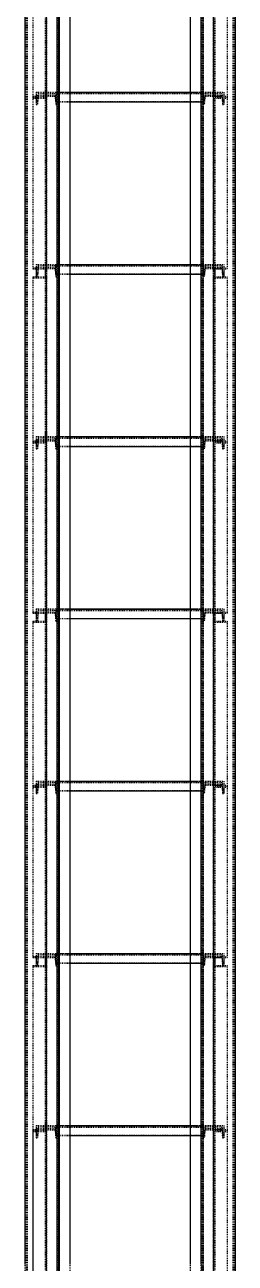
# Model space of a CAD drawing. Header units: millimetres. Extents: x 5143 to 30813, y 232 to 21408.
# Drawn here: x 26132 to 26254, y 9291 to 10010 of the extents above; entities that cross this region are included whole.
import ezdxf

# ---------------------------------------------------------------- set-up
doc = ezdxf.new("R2010")
doc.units = ezdxf.units.MM
doc.header["$LTSCALE"] = 0.25
for name, pattern in [('XKITLINE00', [0]), ('XKITLINE02', [4, 2, -2]), ('XKITLINE03', [6, 3, -1, 1, -1])]:
    doc.linetypes.add(name, pattern=pattern)

msp = doc.modelspace()

# ---------------------------------------------------------------- linework, layer by layer
at = {"color": 1, "linetype": 'XKITLINE03'}
for p, q in [((26144.38, 9173.35), (26144.38, 10821.73)), ((26241.36, 9173.35), (26241.36, 10821.73)), ((26150.38, 10820.27), (26150.38, 9180.27)), ((26235.38, 9180.27), (26235.38, 10820.27)), ((26144.38, 9967.47), (26144.38, 10062.67)), ((26241.36, 10062.67), (26241.36, 9967.47)), ((26144.38, 9868.51), (26144.38, 9967.47)), ((26150.38, 9968.73), (26150.38, 9970.4)), ((26235.36, 9970.22), (26150.38, 9970.22)), ((26235.36, 9970.4), (26235.36, 9968.74)), ((26241.36, 9967.47), (26241.36, 9868.51)), ((26150.38, 9868.75), (26150.38, 9870.41)), ((26235.36, 9870.23), (26150.38, 9870.23)), ((26235.36, 9870.41), (26235.36, 9868.75)), ((26144.38, 9767.5), (26144.38, 9862.69)), ((26241.36, 9862.69), (26241.36, 9767.5)), ((26144.38, 9668.53), (26144.38, 9767.5)), ((26150.38, 9768.76), (26150.38, 9770.42)), ((26235.36, 9770.25), (26150.38, 9770.25)), ((26235.36, 9770.42), (26235.36, 9768.76)), ((26241.36, 9767.5), (26241.36, 9668.53)), ((26150.38, 9668.77), (26150.38, 9670.44)), ((26235.36, 9670.26), (26150.38, 9670.26)), ((26235.36, 9670.44), (26235.36, 9668.77)), ((26144.38, 9567.52), (26144.38, 9662.71)), ((26241.36, 9662.71), (26241.36, 9567.52)), ((26150.38, 9568.78), (26150.38, 9570.45)), ((26235.36, 9570.27), (26150.38, 9570.27)), ((26235.36, 9570.45), (26235.36, 9568.78)), ((26144.38, 9468.55), (26144.38, 9567.52)), ((26241.36, 9567.52), (26241.36, 9468.55)), ((26150.38, 9468.79), (26150.38, 9470.46)), ((26235.36, 9470.28), (26150.38, 9470.28)), ((26235.36, 9470.46), (26235.36, 9468.79)), ((26144.38, 9367.54), (26144.38, 9462.74)), ((26241.36, 9462.74), (26241.36, 9367.54)), ((26150.38, 9368.8), (26150.38, 9370.47)), ((26235.36, 9370.29), (26150.38, 9370.29)), ((26235.36, 9370.47), (26235.36, 9368.8)), ((26144.38, 9268.57), (26144.38, 9367.54)), ((26241.36, 9367.54), (26241.36, 9268.57))]:
    msp.add_line(p, q, dxfattribs=at)
at = {"color": 3, "linetype": 'XKITLINE02'}
for p, q in [((26132.53, 10820.27), (26132.53, 9176.95)), ((26133.06, 10820.27), (26133.07, 9176.75)), ((26150.3, 10820.27), (26150.3, 9176.75)), ((26150.83, 10820.27), (26150.83, 9176.95)), ((26151.68, 10820.27), (26151.68, 9223.34)), ((26234.53, 10820.25), (26234.53, 9180)), ((26234.91, 10820.27), (26234.91, 9176.95)), ((26235.38, 10820.27), (26235.38, 9179.98)), ((26235.44, 10820.27), (26235.45, 9176.75)), ((26252.68, 10820.27), (26252.68, 9176.75)), ((26253.21, 10820.27), (26253.21, 9176.95)), ((26254.06, 10820.27), (26254.06, 9210.38)), ((26151.23, 10778.74), (26151.23, 9180)), ((26227.88, 10759.48), (26227.88, 9180.26)), ((26150.38, 10750.57), (26150.38, 9179.98)), ((26157.88, 10750.57), (26157.88, 9180.26)), ((26143.58, 10068.58), (26143.58, 9968.06)), ((26144.38, 10068.58), (26144.38, 9968.73)), ((26241.36, 10068.58), (26241.36, 9967.47)), ((26242.16, 10068.58), (26242.16, 9968.06)), ((26136.38, 10063.26), (26136.38, 9967.47)), ((26249.36, 10063.26), (26249.36, 9967.47)), ((26143.58, 9973.38), (26144.38, 9973.38)), ((26143.58, 9973.38), (26143.58, 9968.06)), ((26144.38, 9973.38), (26144.38, 9967.47)), ((26241.36, 9973.38), (26242.16, 9973.38)), ((26136.38, 9968.06), (26143.58, 9968.06)), ((26136.38, 9968.06), (26136.38, 9967.47)), ((26136.38, 9967.47), (26144.38, 9967.47)), ((26136.38, 9967.47), (26136.38, 9867.93)), ((26136.38, 9967.47), (26144.38, 9967.47)), ((26136.38, 9966.9), (26143.58, 9966.9)), ((26138.38, 9970.4), (26138.38, 9968.73)), ((26138.38, 9970.4), (26138.38, 9964.9)), ((26138.38, 9970.4), (26150.38, 9970.4)), ((26138.38, 9968.73), (26150.38, 9968.73)), ((26138.38, 9968.73), (26138.38, 9963.24)), ((26138.38, 9964.9), (26138.38, 9963.24)), ((26138.38, 9964.9), (26139.06, 9964.9)), ((26139.44, 9969.7), (26139.06, 9964.9)), ((26139.44, 9968.04), (26139.06, 9963.24)), ((26139.06, 9964.9), (26139.06, 9963.24)), ((26139.44, 9969.7), (26139.44, 9968.04)), ((26139.44, 9969.7), (26149.32, 9969.7)), ((26139.44, 9968.04), (26149.32, 9968.04)), ((26143.58, 9966.9), (26143.58, 9862.78)), ((26144.38, 9967.47), (26144.38, 9862.78)), ((26149.32, 9969.7), (26149.32, 9968.04)), ((26149.32, 9969.7), (26149.7, 9964.9)), ((26149.32, 9968.04), (26149.7, 9963.24)), ((26149.7, 9964.9), (26149.7, 9963.24)), ((26149.7, 9964.9), (26150.38, 9964.9)), ((26150.38, 9970.4), (26150.38, 9968.73)), ((26150.38, 9970.4), (26150.38, 9964.9)), ((26150.38, 9970.4), (26157.88, 9970.4)), ((26150.38, 9970.4), (26150.38, 9964.72)), ((26150.38, 9970.22), (26157.88, 9970.22)), ((26150.38, 9969.69), (26235.36, 9969.69)), ((26150.38, 9969.54), (26235.36, 9969.54)), ((26150.38, 9968.73), (26150.38, 9963.24)), ((26150.38, 9964.9), (26150.38, 9963.24)), ((26150.38, 9964.9), (26235.36, 9964.9)), ((26150.38, 9964.89), (26235.36, 9964.89)), ((26150.38, 9964.73), (26235.36, 9964.73)), ((26227.88, 9970.4), (26235.36, 9970.4)), ((26227.88, 9970.22), (26235.36, 9970.22)), ((26235.36, 9970.4), (26235.36, 9964.9)), ((26235.36, 9970.4), (26247.36, 9970.4)), ((26235.36, 9970.4), (26235.36, 9968.74)), ((26235.36, 9970.4), (26235.36, 9964.72)), ((26235.36, 9968.74), (26235.36, 9963.24)), ((26235.36, 9968.74), (26247.36, 9968.74)), ((26235.36, 9964.9), (26236.04, 9964.9)), ((26235.36, 9964.9), (26235.36, 9963.24)), ((26236.42, 9969.7), (26236.04, 9964.9)), ((26236.42, 9968.04), (26236.04, 9963.24)), ((26236.04, 9964.9), (26236.04, 9963.24)), ((26236.42, 9969.7), (26246.3, 9969.7)), ((26236.42, 9969.7), (26236.42, 9968.04)), ((26236.42, 9968.04), (26246.3, 9968.04)), ((26241.36, 9967.47), (26249.36, 9967.47)), ((26241.36, 9967.47), (26241.36, 9961.75)), ((26241.36, 9967.47), (26249.36, 9967.47)), ((26241.36, 9967.47), (26241.36, 9862.78)), ((26242.16, 9968.06), (26249.36, 9968.06)), ((26242.16, 9966.9), (26242.16, 9961.75)), ((26242.16, 9966.9), (26249.36, 9966.9)), ((26242.16, 9966.9), (26242.16, 9862.78)), ((26246.3, 9969.7), (26246.68, 9964.9)), ((26246.3, 9969.7), (26246.3, 9968.04)), ((26246.3, 9968.04), (26246.68, 9963.24)), ((26246.68, 9964.9), (26247.36, 9964.9)), ((26246.68, 9964.9), (26246.68, 9963.24)), ((26247.36, 9970.4), (26247.36, 9964.9)), ((26247.36, 9970.4), (26247.36, 9968.74)), ((26247.36, 9968.74), (26247.36, 9963.24)), ((26247.36, 9964.9), (26247.36, 9963.24)), ((26249.36, 9967.47), (26249.36, 9966.9)), ((26249.36, 9967.47), (26249.36, 9867.93)), ((26138.38, 9963.24), (26139.06, 9963.24)), ((26143.58, 9961.75), (26144.38, 9961.75)), ((26149.7, 9963.24), (26150.38, 9963.24)), ((26150.38, 9964.72), (26157.88, 9964.72)), ((26227.88, 9964.72), (26235.36, 9964.72)), ((26235.36, 9963.24), (26236.04, 9963.24)), ((26241.36, 9961.75), (26242.16, 9961.75)), ((26246.68, 9963.24), (26247.36, 9963.24)), ((26136.38, 9868.51), (26136.38, 9867.93)), ((26136.38, 9868.51), (26144.38, 9868.51)), ((26136.38, 9867.93), (26143.58, 9867.93)), ((26138.38, 9870.41), (26138.38, 9868.75)), ((26138.38, 9870.41), (26138.38, 9864.91)), ((26138.38, 9870.41), (26150.38, 9870.41)), ((26138.38, 9868.75), (26138.38, 9863.25)), ((26138.38, 9868.75), (26150.38, 9868.75)), ((26138.38, 9864.91), (26138.38, 9863.25)), ((26138.38, 9864.91), (26139.06, 9864.91)), ((26139.44, 9869.71), (26139.06, 9864.91)), ((26139.44, 9868.05), (26139.06, 9863.25)), ((26139.06, 9864.91), (26139.06, 9863.25)), ((26139.44, 9869.71), (26139.44, 9868.05)), ((26139.44, 9869.71), (26149.32, 9869.71)), ((26139.44, 9868.05), (26149.32, 9868.05)), ((26143.58, 9868.6), (26143.58, 9768.09)), ((26143.58, 9868.6), (26144.38, 9868.6)), ((26143.58, 9867.93), (26143.58, 9862.78)), ((26144.38, 9868.6), (26144.38, 9768.76)), ((26144.38, 9868.51), (26144.38, 9862.78)), ((26149.32, 9869.71), (26149.32, 9868.05)), ((26149.32, 9869.71), (26149.7, 9864.91)), ((26149.32, 9868.05), (26149.7, 9863.25)), ((26149.7, 9864.91), (26149.7, 9863.25)), ((26149.7, 9864.91), (26150.38, 9864.91)), ((26150.38, 9870.41), (26150.38, 9868.75)), ((26150.38, 9870.41), (26150.38, 9864.91)), ((26150.38, 9870.41), (26157.88, 9870.41)), ((26150.38, 9870.41), (26150.38, 9864.74)), ((26150.38, 9870.23), (26157.88, 9870.23)), ((26150.38, 9869.7), (26235.36, 9869.7)), ((26150.38, 9869.55), (26235.36, 9869.55)), ((26150.38, 9868.75), (26150.38, 9863.25)), ((26150.38, 9864.91), (26150.38, 9863.25)), ((26150.38, 9864.91), (26235.36, 9864.91)), ((26150.38, 9864.9), (26235.36, 9864.9)), ((26150.38, 9864.75), (26235.36, 9864.75)), ((26150.38, 9864.74), (26157.88, 9864.74)), ((26227.88, 9870.41), (26235.36, 9870.41)), ((26227.88, 9870.23), (26235.36, 9870.23)), ((26227.88, 9864.74), (26235.36, 9864.74)), ((26235.36, 9870.41), (26235.36, 9864.91)), ((26235.36, 9870.41), (26247.36, 9870.41)), ((26235.36, 9870.41), (26235.36, 9868.75)), ((26235.36, 9870.41), (26235.36, 9864.74)), ((26235.36, 9868.75), (26235.36, 9863.25)), ((26235.36, 9868.75), (26247.36, 9868.75)), ((26235.36, 9864.91), (26236.04, 9864.91)), ((26235.36, 9864.91), (26235.36, 9863.25)), ((26236.42, 9869.71), (26236.04, 9864.91)), ((26236.42, 9868.05), (26236.04, 9863.25)), ((26236.04, 9864.91), (26236.04, 9863.25)), ((26236.42, 9869.71), (26246.3, 9869.71)), ((26236.42, 9869.71), (26236.42, 9868.05)), ((26236.42, 9868.05), (26246.3, 9868.05)), ((26241.36, 9868.6), (26241.36, 9862.69)), ((26241.36, 9868.6), (26242.16, 9868.6)), ((26241.36, 9868.6), (26241.36, 9767.5)), ((26241.36, 9868.51), (26249.36, 9868.51)), ((26242.16, 9868.6), (26242.16, 9863.28)), ((26242.16, 9868.6), (26242.16, 9768.09)), ((26242.16, 9867.93), (26249.36, 9867.93)), ((26246.3, 9869.71), (26246.68, 9864.91)), ((26246.3, 9869.71), (26246.3, 9868.05)), ((26246.3, 9868.05), (26246.68, 9863.25)), ((26246.68, 9864.91), (26247.36, 9864.91)), ((26246.68, 9864.91), (26246.68, 9863.25)), ((26247.36, 9870.41), (26247.36, 9864.91)), ((26247.36, 9870.41), (26247.36, 9868.75)), ((26247.36, 9868.75), (26247.36, 9863.25)), ((26247.36, 9864.91), (26247.36, 9863.25)), ((26136.38, 9863.28), (26136.38, 9767.5)), ((26136.38, 9863.28), (26143.58, 9863.28)), ((26136.38, 9862.69), (26144.38, 9862.69)), ((26138.38, 9863.25), (26139.06, 9863.25)), ((26143.58, 9862.78), (26144.38, 9862.78)), ((26149.7, 9863.25), (26150.38, 9863.25)), ((26235.36, 9863.25), (26236.04, 9863.25)), ((26241.36, 9862.78), (26242.16, 9862.78)), ((26241.36, 9862.69), (26249.36, 9862.69)), ((26242.16, 9863.28), (26249.36, 9863.28)), ((26246.68, 9863.25), (26247.36, 9863.25)), ((26249.36, 9863.28), (26249.36, 9862.69)), ((26249.36, 9863.28), (26249.36, 9767.5)), ((26143.58, 9773.4), (26144.38, 9773.4)), ((26143.58, 9773.4), (26143.58, 9768.09)), ((26144.38, 9773.4), (26144.38, 9767.5)), ((26241.36, 9773.4), (26242.16, 9773.4)), ((26136.38, 9768.09), (26143.58, 9768.09)), ((26136.38, 9768.09), (26136.38, 9767.5)), ((26136.38, 9767.5), (26144.38, 9767.5)), ((26136.38, 9767.5), (26136.38, 9667.96)), ((26136.38, 9767.5), (26144.38, 9767.5)), ((26136.38, 9766.92), (26143.58, 9766.92)), ((26138.38, 9770.42), (26138.38, 9768.76)), ((26138.38, 9770.42), (26138.38, 9764.92)), ((26138.38, 9770.42), (26150.38, 9770.42)), ((26138.38, 9768.76), (26138.38, 9763.26)), ((26138.38, 9768.76), (26150.38, 9768.76)), ((26138.38, 9764.92), (26138.38, 9763.26)), ((26138.38, 9764.92), (26139.06, 9764.92)), ((26139.44, 9769.72), (26139.06, 9764.92)), ((26139.44, 9768.06), (26139.06, 9763.26)), ((26139.06, 9764.92), (26139.06, 9763.26)), ((26139.44, 9769.72), (26139.44, 9768.06)), ((26139.44, 9769.72), (26149.32, 9769.72)), ((26139.44, 9768.06), (26149.32, 9768.06)), ((26143.58, 9766.92), (26143.58, 9662.81)), ((26144.38, 9767.5), (26144.38, 9662.81)), ((26149.32, 9769.72), (26149.32, 9768.06)), ((26149.32, 9769.72), (26149.7, 9764.92)), ((26149.32, 9768.06), (26149.7, 9763.26)), ((26149.7, 9764.92), (26149.7, 9763.26)), ((26149.7, 9764.92), (26150.38, 9764.92)), ((26150.38, 9770.42), (26150.38, 9768.76)), ((26150.38, 9770.42), (26150.38, 9764.92)), ((26150.38, 9770.42), (26157.88, 9770.42)), ((26150.38, 9770.42), (26150.38, 9764.75)), ((26150.38, 9770.25), (26157.88, 9770.25)), ((26150.38, 9769.71), (26235.36, 9769.71)), ((26150.38, 9769.56), (26235.36, 9769.56)), ((26150.38, 9768.76), (26150.38, 9763.26)), ((26150.38, 9764.92), (26235.36, 9764.92)), ((26150.38, 9764.92), (26150.38, 9763.26)), ((26150.38, 9764.91), (26235.36, 9764.91)), ((26150.38, 9764.76), (26235.36, 9764.76)), ((26150.38, 9764.75), (26157.88, 9764.75)), ((26227.88, 9770.42), (26235.36, 9770.42)), ((26227.88, 9770.25), (26235.36, 9770.25)), ((26227.88, 9764.75), (26235.36, 9764.75)), ((26235.36, 9770.42), (26235.36, 9764.92)), ((26235.36, 9770.42), (26247.36, 9770.42)), ((26235.36, 9770.42), (26235.36, 9768.76)), ((26235.36, 9770.42), (26235.36, 9764.75)), ((26235.36, 9768.76), (26235.36, 9763.26)), ((26235.36, 9768.76), (26247.36, 9768.76)), ((26235.36, 9764.92), (26236.04, 9764.92)), ((26235.36, 9764.92), (26235.36, 9763.26)), ((26236.42, 9769.72), (26236.04, 9764.92)), ((26236.42, 9768.06), (26236.04, 9763.26)), ((26236.04, 9764.92), (26236.04, 9763.26)), ((26236.42, 9769.72), (26246.3, 9769.72)), ((26236.42, 9769.72), (26236.42, 9768.06)), ((26236.42, 9768.06), (26246.3, 9768.06)), ((26241.36, 9767.5), (26249.36, 9767.5)), ((26241.36, 9767.5), (26241.36, 9761.77)), ((26241.36, 9767.5), (26249.36, 9767.5)), ((26241.36, 9767.5), (26241.36, 9662.81)), ((26242.16, 9768.09), (26249.36, 9768.09)), ((26242.16, 9766.92), (26242.16, 9761.77)), ((26242.16, 9766.92), (26249.36, 9766.92)), ((26242.16, 9766.92), (26242.16, 9662.81)), ((26246.3, 9769.72), (26246.68, 9764.92)), ((26246.3, 9769.72), (26246.3, 9768.06)), ((26246.3, 9768.06), (26246.68, 9763.26)), ((26246.68, 9764.92), (26247.36, 9764.92)), ((26246.68, 9764.92), (26246.68, 9763.26)), ((26247.36, 9770.42), (26247.36, 9764.92)), ((26247.36, 9770.42), (26247.36, 9768.76)), ((26247.36, 9768.76), (26247.36, 9763.26)), ((26247.36, 9764.92), (26247.36, 9763.26)), ((26249.36, 9767.5), (26249.36, 9766.92)), ((26249.36, 9767.5), (26249.36, 9667.96)), ((26138.38, 9763.26), (26139.06, 9763.26)), ((26143.58, 9761.77), (26144.38, 9761.77)), ((26149.7, 9763.26), (26150.38, 9763.26)), ((26235.36, 9763.26), (26236.04, 9763.26)), ((26241.36, 9761.77), (26242.16, 9761.77)), ((26246.68, 9763.26), (26247.36, 9763.26)), ((26138.38, 9670.44), (26138.38, 9668.77)), ((26138.38, 9670.44), (26138.38, 9664.94)), ((26138.38, 9670.44), (26150.38, 9670.44)), ((26150.38, 9670.44), (26150.38, 9668.77)), ((26150.38, 9670.44), (26150.38, 9664.94)), ((26150.38, 9670.44), (26157.88, 9670.44)), ((26150.38, 9670.44), (26150.38, 9664.76)), ((26150.38, 9670.26), (26157.88, 9670.26)), ((26227.88, 9670.44), (26235.36, 9670.44)), ((26227.88, 9670.26), (26235.36, 9670.26)), ((26235.36, 9670.44), (26235.36, 9664.94)), ((26235.36, 9670.44), (26247.36, 9670.44)), ((26235.36, 9670.44), (26235.36, 9668.77)), ((26235.36, 9670.44), (26235.36, 9664.76)), ((26247.36, 9670.44), (26247.36, 9664.94)), ((26247.36, 9670.44), (26247.36, 9668.77)), ((26136.38, 9668.53), (26136.38, 9667.96)), ((26136.38, 9668.53), (26144.38, 9668.53)), ((26136.38, 9667.96), (26143.58, 9667.96)), ((26136.38, 9663.31), (26136.38, 9567.52)), ((26136.38, 9663.31), (26143.58, 9663.31)), ((26138.38, 9668.77), (26138.38, 9663.27)), ((26138.38, 9668.77), (26150.38, 9668.77)), ((26138.38, 9664.94), (26138.38, 9663.27)), ((26138.38, 9664.94), (26139.06, 9664.94)), ((26138.38, 9663.27), (26139.06, 9663.27)), ((26139.44, 9669.74), (26139.06, 9664.94)), ((26139.44, 9668.07), (26139.06, 9663.27)), ((26139.06, 9664.94), (26139.06, 9663.27)), ((26139.44, 9669.74), (26139.44, 9668.07)), ((26139.44, 9669.74), (26149.32, 9669.74)), ((26139.44, 9668.07), (26149.32, 9668.07)), ((26143.58, 9668.62), (26143.58, 9568.11)), ((26143.58, 9668.62), (26144.38, 9668.62)), ((26143.58, 9667.96), (26143.58, 9662.81)), ((26143.58, 9662.81), (26144.38, 9662.81)), ((26144.38, 9668.62), (26144.38, 9568.78)), ((26144.38, 9668.53), (26144.38, 9662.81)), ((26149.32, 9669.74), (26149.32, 9668.07)), ((26149.32, 9669.74), (26149.7, 9664.94)), ((26149.32, 9668.07), (26149.7, 9663.27)), ((26149.7, 9664.94), (26149.7, 9663.27)), ((26149.7, 9664.94), (26150.38, 9664.94)), ((26149.7, 9663.27), (26150.38, 9663.27)), ((26150.38, 9669.72), (26235.36, 9669.72)), ((26150.38, 9669.57), (26235.36, 9669.57)), ((26150.38, 9668.77), (26150.38, 9663.27)), ((26150.38, 9664.94), (26150.38, 9663.27)), ((26150.38, 9664.94), (26235.36, 9664.94)), ((26150.38, 9664.93), (26235.36, 9664.93)), ((26150.38, 9664.77), (26235.36, 9664.77)), ((26150.38, 9664.76), (26157.88, 9664.76)), ((26227.88, 9664.76), (26235.36, 9664.76)), ((26235.36, 9668.77), (26235.36, 9663.27)), ((26235.36, 9668.77), (26247.36, 9668.77)), ((26235.36, 9664.94), (26236.04, 9664.94)), ((26235.36, 9664.94), (26235.36, 9663.27)), ((26235.36, 9663.27), (26236.04, 9663.27)), ((26236.42, 9669.74), (26236.04, 9664.94)), ((26236.42, 9668.07), (26236.04, 9663.27)), ((26236.04, 9664.94), (26236.04, 9663.27)), ((26236.42, 9669.74), (26246.3, 9669.74)), ((26236.42, 9669.74), (26236.42, 9668.07)), ((26236.42, 9668.07), (26246.3, 9668.07)), ((26241.36, 9668.62), (26241.36, 9662.71)), ((26241.36, 9668.62), (26242.16, 9668.62)), ((26241.36, 9668.62), (26241.36, 9567.52)), ((26241.36, 9668.53), (26249.36, 9668.53)), ((26241.36, 9662.81), (26242.16, 9662.81)), ((26242.16, 9668.62), (26242.16, 9663.31)), ((26242.16, 9668.62), (26242.16, 9568.11)), ((26242.16, 9667.96), (26249.36, 9667.96)), ((26242.16, 9663.31), (26249.36, 9663.31)), ((26246.3, 9669.74), (26246.68, 9664.94)), ((26246.3, 9669.74), (26246.3, 9668.07)), ((26246.3, 9668.07), (26246.68, 9663.27)), ((26246.68, 9664.94), (26247.36, 9664.94)), ((26246.68, 9664.94), (26246.68, 9663.27)), ((26246.68, 9663.27), (26247.36, 9663.27)), ((26247.36, 9668.77), (26247.36, 9663.27)), ((26247.36, 9664.94), (26247.36, 9663.27)), ((26249.36, 9663.31), (26249.36, 9662.71)), ((26249.36, 9663.31), (26249.36, 9567.52)), ((26136.38, 9662.71), (26144.38, 9662.71)), ((26241.36, 9662.71), (26249.36, 9662.71)), ((26138.38, 9570.45), (26138.38, 9568.78)), ((26138.38, 9570.45), (26138.38, 9564.95)), ((26138.38, 9570.45), (26150.38, 9570.45)), ((26139.44, 9569.75), (26139.06, 9564.95)), ((26139.44, 9569.75), (26139.44, 9568.08)), ((26139.44, 9569.75), (26149.32, 9569.75)), ((26143.58, 9573.42), (26144.38, 9573.42)), ((26143.58, 9573.42), (26143.58, 9568.11)), ((26144.38, 9573.42), (26144.38, 9567.52)), ((26149.32, 9569.75), (26149.32, 9568.08)), ((26149.32, 9569.75), (26149.7, 9564.95)), ((26150.38, 9570.45), (26150.38, 9568.78)), ((26150.38, 9570.45), (26150.38, 9564.95)), ((26150.38, 9570.45), (26157.88, 9570.45)), ((26150.38, 9570.45), (26150.38, 9564.77)), ((26150.38, 9570.27), (26157.88, 9570.27)), ((26150.38, 9569.73), (26235.36, 9569.73)), ((26150.38, 9569.58), (26235.36, 9569.58)), ((26227.88, 9570.45), (26235.36, 9570.45)), ((26227.88, 9570.27), (26235.36, 9570.27)), ((26235.36, 9570.45), (26235.36, 9564.95)), ((26235.36, 9570.45), (26247.36, 9570.45)), ((26235.36, 9570.45), (26235.36, 9568.78)), ((26235.36, 9570.45), (26235.36, 9564.77)), ((26236.42, 9569.75), (26236.04, 9564.95)), ((26236.42, 9569.75), (26246.3, 9569.75)), ((26236.42, 9569.75), (26236.42, 9568.08)), ((26241.36, 9573.42), (26242.16, 9573.42)), ((26246.3, 9569.75), (26246.68, 9564.95)), ((26246.3, 9569.75), (26246.3, 9568.08)), ((26247.36, 9570.45), (26247.36, 9564.95)), ((26247.36, 9570.45), (26247.36, 9568.78)), ((26136.38, 9568.11), (26143.58, 9568.11)), ((26136.38, 9568.11), (26136.38, 9567.52)), ((26136.38, 9567.52), (26136.38, 9467.98)), ((26136.38, 9567.52), (26144.38, 9567.52)), ((26136.38, 9567.52), (26144.38, 9567.52)), ((26136.38, 9566.95), (26143.58, 9566.95)), ((26138.38, 9568.78), (26138.38, 9563.28)), ((26138.38, 9568.78), (26150.38, 9568.78)), ((26138.38, 9564.95), (26138.38, 9563.28)), ((26138.38, 9564.95), (26139.06, 9564.95)), ((26138.38, 9563.28), (26139.06, 9563.28)), ((26139.44, 9568.08), (26139.06, 9563.28)), ((26139.06, 9564.95), (26139.06, 9563.28)), ((26139.44, 9568.08), (26149.32, 9568.08)), ((26143.58, 9566.95), (26143.58, 9462.83)), ((26144.38, 9567.52), (26144.38, 9462.83)), ((26149.32, 9568.08), (26149.7, 9563.28)), ((26149.7, 9564.95), (26149.7, 9563.28)), ((26149.7, 9564.95), (26150.38, 9564.95)), ((26149.7, 9563.28), (26150.38, 9563.28)), ((26150.38, 9568.78), (26150.38, 9563.28)), ((26150.38, 9564.95), (26150.38, 9563.28)), ((26150.38, 9564.95), (26235.36, 9564.95)), ((26150.38, 9564.94), (26235.36, 9564.94)), ((26150.38, 9564.78), (26235.36, 9564.78)), ((26150.38, 9564.77), (26157.88, 9564.77)), ((26227.88, 9564.77), (26235.36, 9564.77)), ((26235.36, 9568.78), (26235.36, 9563.28)), ((26235.36, 9568.78), (26247.36, 9568.78)), ((26235.36, 9564.95), (26236.04, 9564.95)), ((26235.36, 9564.95), (26235.36, 9563.28)), ((26235.36, 9563.28), (26236.04, 9563.28)), ((26236.42, 9568.08), (26236.04, 9563.28)), ((26236.04, 9564.95), (26236.04, 9563.28)), ((26236.42, 9568.08), (26246.3, 9568.08)), ((26241.36, 9567.52), (26241.36, 9561.8)), ((26241.36, 9567.52), (26249.36, 9567.52)), ((26241.36, 9567.52), (26241.36, 9462.83)), ((26241.36, 9567.52), (26249.36, 9567.52)), ((26242.16, 9568.11), (26249.36, 9568.11)), ((26242.16, 9566.95), (26242.16, 9561.8)), ((26242.16, 9566.95), (26249.36, 9566.95)), ((26242.16, 9566.95), (26242.16, 9462.83)), ((26246.3, 9568.08), (26246.68, 9563.28)), ((26246.68, 9564.95), (26247.36, 9564.95)), ((26246.68, 9564.95), (26246.68, 9563.28)), ((26246.68, 9563.28), (26247.36, 9563.28)), ((26247.36, 9568.78), (26247.36, 9563.28)), ((26247.36, 9564.95), (26247.36, 9563.28)), ((26249.36, 9567.52), (26249.36, 9566.95)), ((26249.36, 9567.52), (26249.36, 9467.98)), ((26143.58, 9561.8), (26144.38, 9561.8)), ((26241.36, 9561.8), (26242.16, 9561.8)), ((26138.38, 9470.46), (26138.38, 9468.79)), ((26138.38, 9470.46), (26138.38, 9464.96)), ((26138.38, 9470.46), (26150.38, 9470.46)), ((26138.38, 9468.79), (26138.38, 9463.29)), ((26138.38, 9468.79), (26150.38, 9468.79)), ((26139.44, 9469.76), (26139.06, 9464.96)), ((26139.44, 9469.76), (26139.44, 9468.09)), ((26139.44, 9469.76), (26149.32, 9469.76)), ((26149.32, 9469.76), (26149.32, 9468.09)), ((26149.32, 9469.76), (26149.7, 9464.96)), ((26150.38, 9470.46), (26150.38, 9468.79)), ((26150.38, 9470.46), (26150.38, 9464.96)), ((26150.38, 9470.46), (26157.88, 9470.46)), ((26150.38, 9470.46), (26150.38, 9464.78)), ((26150.38, 9470.28), (26157.88, 9470.28)), ((26150.38, 9469.74), (26235.36, 9469.74)), ((26150.38, 9469.59), (26235.36, 9469.59)), ((26150.38, 9468.79), (26150.38, 9463.29)), ((26227.88, 9470.46), (26235.36, 9470.46)), ((26227.88, 9470.28), (26235.36, 9470.28)), ((26235.36, 9470.46), (26235.36, 9464.96)), ((26235.36, 9470.46), (26247.36, 9470.46)), ((26235.36, 9470.46), (26235.36, 9468.79)), ((26235.36, 9470.46), (26235.36, 9464.78)), ((26235.36, 9468.79), (26235.36, 9463.29)), ((26235.36, 9468.79), (26247.36, 9468.79)), ((26236.42, 9469.76), (26236.04, 9464.96)), ((26236.42, 9469.76), (26246.3, 9469.76)), ((26236.42, 9469.76), (26236.42, 9468.09)), ((26246.3, 9469.76), (26246.68, 9464.96)), ((26246.3, 9469.76), (26246.3, 9468.09)), ((26247.36, 9470.46), (26247.36, 9464.96)), ((26247.36, 9470.46), (26247.36, 9468.79)), ((26247.36, 9468.79), (26247.36, 9463.29)), ((26136.38, 9468.55), (26136.38, 9467.98)), ((26136.38, 9468.55), (26144.38, 9468.55)), ((26136.38, 9467.98), (26143.58, 9467.98)), ((26136.38, 9463.33), (26136.38, 9367.54)), ((26136.38, 9463.33), (26143.58, 9463.33)), ((26136.38, 9462.74), (26144.38, 9462.74)), ((26138.38, 9464.96), (26138.38, 9463.29)), ((26138.38, 9464.96), (26139.06, 9464.96)), ((26138.38, 9463.29), (26139.06, 9463.29)), ((26139.44, 9468.09), (26139.06, 9463.29)), ((26139.06, 9464.96), (26139.06, 9463.29)), ((26139.44, 9468.09), (26149.32, 9468.09)), ((26143.58, 9468.64), (26143.58, 9368.13)), ((26143.58, 9468.64), (26144.38, 9468.64)), ((26143.58, 9467.98), (26143.58, 9462.83)), ((26143.58, 9462.83), (26144.38, 9462.83)), ((26144.38, 9468.64), (26144.38, 9368.8)), ((26144.38, 9468.55), (26144.38, 9462.83)), ((26149.32, 9468.09), (26149.7, 9463.29)), ((26149.7, 9464.96), (26149.7, 9463.29)), ((26149.7, 9464.96), (26150.38, 9464.96)), ((26149.7, 9463.29), (26150.38, 9463.29)), ((26150.38, 9464.96), (26150.38, 9463.29)), ((26150.38, 9464.96), (26235.36, 9464.96)), ((26150.38, 9464.95), (26235.36, 9464.95)), ((26150.38, 9464.79), (26235.36, 9464.79)), ((26150.38, 9464.78), (26157.88, 9464.78)), ((26227.88, 9464.78), (26235.36, 9464.78)), ((26235.36, 9464.96), (26236.04, 9464.96)), ((26235.36, 9464.96), (26235.36, 9463.29)), ((26235.36, 9463.29), (26236.04, 9463.29)), ((26236.42, 9468.09), (26236.04, 9463.29)), ((26236.04, 9464.96), (26236.04, 9463.29)), ((26236.42, 9468.09), (26246.3, 9468.09)), ((26241.36, 9468.64), (26241.36, 9462.74)), ((26241.36, 9468.64), (26242.16, 9468.64)), ((26241.36, 9468.64), (26241.36, 9367.54)), ((26241.36, 9468.55), (26249.36, 9468.55)), ((26241.36, 9462.83), (26242.16, 9462.83)), ((26241.36, 9462.74), (26249.36, 9462.74)), ((26242.16, 9468.64), (26242.16, 9463.33)), ((26242.16, 9468.64), (26242.16, 9368.13)), ((26242.16, 9467.98), (26249.36, 9467.98)), ((26242.16, 9463.33), (26249.36, 9463.33)), ((26246.3, 9468.09), (26246.68, 9463.29)), ((26246.68, 9464.96), (26247.36, 9464.96)), ((26246.68, 9464.96), (26246.68, 9463.29)), ((26246.68, 9463.29), (26247.36, 9463.29)), ((26247.36, 9464.96), (26247.36, 9463.29)), ((26249.36, 9463.33), (26249.36, 9462.74)), ((26249.36, 9463.33), (26249.36, 9367.54)), ((26136.38, 9368.13), (26143.58, 9368.13)), ((26136.38, 9368.13), (26136.38, 9367.54)), ((26138.38, 9370.47), (26138.38, 9368.8)), ((26138.38, 9370.47), (26138.38, 9364.97)), ((26138.38, 9370.47), (26150.38, 9370.47)), ((26138.38, 9368.8), (26138.38, 9363.3)), ((26138.38, 9368.8), (26150.38, 9368.8)), ((26139.44, 9369.77), (26139.06, 9364.97)), ((26139.44, 9368.1), (26139.06, 9363.3)), ((26139.44, 9369.77), (26139.44, 9368.1)), ((26139.44, 9369.77), (26149.32, 9369.77)), ((26139.44, 9368.1), (26149.32, 9368.1)), ((26143.58, 9373.45), (26144.38, 9373.45)), ((26143.58, 9373.45), (26143.58, 9368.13)), ((26144.38, 9373.45), (26144.38, 9367.54)), ((26149.32, 9369.77), (26149.32, 9368.1)), ((26149.32, 9369.77), (26149.7, 9364.97)), ((26149.32, 9368.1), (26149.7, 9363.3)), ((26150.38, 9370.47), (26150.38, 9368.8)), ((26150.38, 9370.47), (26150.38, 9364.97)), ((26150.38, 9370.47), (26157.88, 9370.47)), ((26150.38, 9370.47), (26150.38, 9364.79)), ((26150.38, 9370.29), (26157.88, 9370.29)), ((26150.38, 9369.75), (26235.36, 9369.75)), ((26150.38, 9369.61), (26235.36, 9369.61)), ((26150.38, 9368.8), (26150.38, 9363.3)), ((26227.88, 9370.47), (26235.36, 9370.47)), ((26227.88, 9370.29), (26235.36, 9370.29)), ((26235.36, 9370.47), (26235.36, 9364.97)), ((26235.36, 9370.47), (26247.36, 9370.47)), ((26235.36, 9370.47), (26235.36, 9368.8)), ((26235.36, 9370.47), (26235.36, 9364.79)), ((26235.36, 9368.8), (26235.36, 9363.3)), ((26235.36, 9368.8), (26247.36, 9368.8)), ((26236.42, 9369.77), (26236.04, 9364.97)), ((26236.42, 9368.1), (26236.04, 9363.3)), ((26236.42, 9369.77), (26246.3, 9369.77)), ((26236.42, 9369.77), (26236.42, 9368.1)), ((26236.42, 9368.1), (26246.3, 9368.1)), ((26241.36, 9373.45), (26242.16, 9373.45)), ((26242.16, 9368.13), (26249.36, 9368.13)), ((26246.3, 9369.77), (26246.68, 9364.97)), ((26246.3, 9369.77), (26246.3, 9368.1)), ((26246.3, 9368.1), (26246.68, 9363.3)), ((26247.36, 9370.47), (26247.36, 9364.97)), ((26247.36, 9370.47), (26247.36, 9368.8)), ((26247.36, 9368.8), (26247.36, 9363.3)), ((26136.38, 9367.54), (26144.38, 9367.54)), ((26136.38, 9367.54), (26136.38, 9268)), ((26136.38, 9367.54), (26144.38, 9367.54)), ((26136.38, 9366.97), (26136.38, 9268)), ((26136.38, 9366.97), (26143.58, 9366.97)), ((26138.38, 9364.97), (26138.38, 9363.3)), ((26138.38, 9364.97), (26139.06, 9364.97)), ((26138.38, 9363.3), (26139.06, 9363.3)), ((26139.06, 9364.97), (26139.06, 9363.3)), ((26143.58, 9366.97), (26143.58, 9262.85)), ((26143.58, 9361.82), (26144.38, 9361.82)), ((26144.38, 9367.54), (26144.38, 9262.85)), ((26149.7, 9364.97), (26149.7, 9363.3)), ((26149.7, 9364.97), (26150.38, 9364.97)), ((26149.7, 9363.3), (26150.38, 9363.3)), ((26150.38, 9364.97), (26150.38, 9363.3)), ((26150.38, 9364.97), (26235.36, 9364.97)), ((26150.38, 9364.96), (26235.36, 9364.96)), ((26150.38, 9364.8), (26235.36, 9364.8)), ((26150.38, 9364.79), (26157.88, 9364.79)), ((26227.88, 9364.79), (26235.36, 9364.79)), ((26235.36, 9364.97), (26236.04, 9364.97)), ((26235.36, 9364.97), (26235.36, 9363.3)), ((26235.36, 9363.3), (26236.04, 9363.3)), ((26236.04, 9364.97), (26236.04, 9363.3)), ((26241.36, 9367.54), (26241.36, 9361.82)), ((26241.36, 9367.54), (26249.36, 9367.54)), ((26241.36, 9367.54), (26241.36, 9262.85)), ((26241.36, 9367.54), (26249.36, 9367.54)), ((26241.36, 9361.82), (26242.16, 9361.82)), ((26242.16, 9366.97), (26242.16, 9361.82)), ((26242.16, 9366.97), (26249.36, 9366.97)), ((26242.16, 9366.97), (26242.16, 9262.85)), ((26246.68, 9364.97), (26247.36, 9364.97)), ((26246.68, 9364.97), (26246.68, 9363.3)), ((26246.68, 9363.3), (26247.36, 9363.3)), ((26247.36, 9364.97), (26247.36, 9363.3)), ((26249.36, 9367.54), (26249.36, 9366.97)), ((26249.36, 9367.54), (26249.36, 9268)), ((26131.68, 9290.57), (26131.68, 9249.97)), ((26151.68, 9290.57), (26151.68, 9249.97)), ((26157.88, 9290.57), (26157.88, 9249.97)), ((26227.88, 9290.57), (26227.88, 9240.96)), ((26234.06, 9290.57), (26234.06, 9242.39)), ((26254.06, 9290.57), (26254.06, 9247.02))]:
    msp.add_line(p, q, dxfattribs=at)
at = {"color": 7, "linetype": 'XKITLINE00'}
for p, q in [((26131.68, 10709.97), (26131.68, 9290.57)), ((26151.68, 10709.97), (26151.68, 9290.57)), ((26157.88, 10709.97), (26157.88, 9290.57)), ((26227.88, 10709.97), (26227.88, 9290.57)), ((26234.06, 10709.97), (26234.06, 9290.57)), ((26254.06, 10709.97), (26254.06, 9290.57)), ((26157.88, 9970.4), (26227.88, 9970.4)), ((26157.88, 9970.22), (26227.88, 9970.22)), ((26157.88, 9964.72), (26227.88, 9964.72)), ((26157.88, 9870.41), (26227.88, 9870.41)), ((26157.88, 9870.23), (26227.88, 9870.23)), ((26157.88, 9864.74), (26227.88, 9864.74)), ((26157.88, 9770.42), (26227.88, 9770.42)), ((26157.88, 9770.25), (26227.88, 9770.25)), ((26157.88, 9764.75), (26227.88, 9764.75)), ((26157.88, 9670.44), (26227.88, 9670.44)), ((26157.88, 9670.26), (26227.88, 9670.26)), ((26157.88, 9664.76), (26227.88, 9664.76)), ((26157.88, 9570.45), (26227.88, 9570.45)), ((26157.88, 9570.27), (26227.88, 9570.27)), ((26157.88, 9564.77), (26227.88, 9564.77)), ((26157.88, 9470.46), (26227.88, 9470.46)), ((26157.88, 9470.28), (26227.88, 9470.28)), ((26157.88, 9464.78), (26227.88, 9464.78)), ((26157.88, 9370.47), (26227.88, 9370.47)), ((26157.88, 9370.29), (26227.88, 9370.29)), ((26157.88, 9364.79), (26227.88, 9364.79))]:
    msp.add_line(p, q, dxfattribs=at)
at = {"color": 1, "linetype": 'XKITLINE00'}
for centre in [(26144.38, 9967.47), (26144.38, 9967.47), (26150.38, 9970.4), (26150.38, 9970.22), (26150.38, 9968.73), (26235.36, 9970.4), (26235.36, 9970.22), (26235.36, 9968.74), (26241.36, 9967.47), (26241.36, 9967.47), (26144.38, 9868.51), (26150.38, 9870.41), (26150.38, 9870.23), (26150.38, 9868.75), (26235.36, 9870.41), (26235.36, 9870.23), (26235.36, 9868.75), (26241.36, 9868.51), (26144.38, 9862.69), (26241.36, 9862.69), (26144.38, 9767.5), (26144.38, 9767.5), (26150.38, 9770.42), (26150.38, 9770.25), (26150.38, 9768.76), (26235.36, 9770.42), (26235.36, 9770.25), (26235.36, 9768.76), (26241.36, 9767.5), (26241.36, 9767.5), (26150.38, 9670.44), (26150.38, 9670.26), (26235.36, 9670.44), (26235.36, 9670.26), (26144.38, 9668.53), (26150.38, 9668.77), (26235.36, 9668.77), (26241.36, 9668.53), (26144.38, 9662.71), (26241.36, 9662.71), (26150.38, 9570.45), (26150.38, 9570.27), (26235.36, 9570.45), (26235.36, 9570.27), (26144.38, 9567.52), (26144.38, 9567.52), (26150.38, 9568.78), (26235.36, 9568.78), (26241.36, 9567.52), (26241.36, 9567.52), (26150.38, 9470.46), (26150.38, 9470.28), (26150.38, 9468.79), (26235.36, 9470.46), (26235.36, 9470.28), (26235.36, 9468.79), (26144.38, 9468.55), (26144.38, 9462.74), (26241.36, 9468.55), (26241.36, 9462.74), (26150.38, 9370.47), (26150.38, 9370.29), (26150.38, 9368.8), (26235.36, 9370.47), (26235.36, 9370.29), (26235.36, 9368.8), (26144.38, 9367.54), (26144.38, 9367.54), (26241.36, 9367.54), (26241.36, 9367.54)]:
    msp.add_circle(centre, 0.05, dxfattribs=at)

doc.saveas('drawing.dxf')
